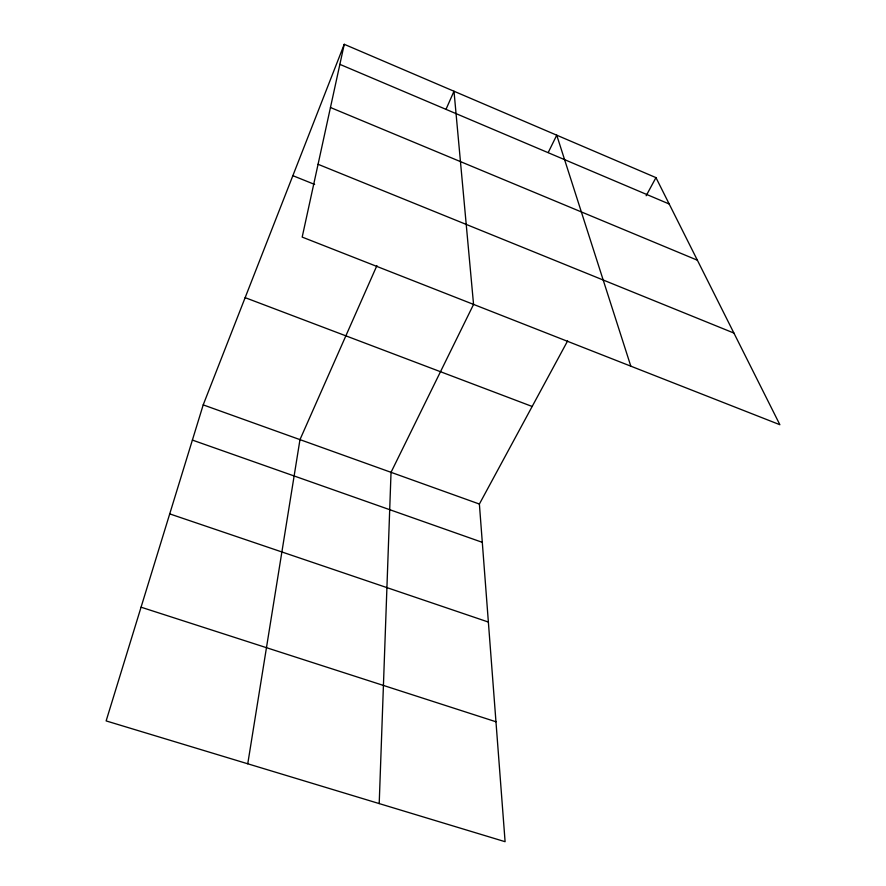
<?xml version="1.0" encoding="UTF-8"?>
<svg xmlns="http://www.w3.org/2000/svg" width="886" height="886" viewBox="0 0 886 886"><rect width="100%" height="100%" fill="white"/><g stroke="black" fill="none" stroke-linecap="round" stroke-linejoin="round"><path stroke-width="1.33" d="M379.208 803.591L391.036 472.327L473.401 304.751M247.759 763.798L299.977 439.633L376.904 265.612M344.244 44.3L302.181 237.094L779.868 424.715L655.961 177.621L344.244 44.3L203.204 404.88L106.132 720.916L505.098 841.7L479.381 504.045L567.627 340.911M446.234 108.801L453.997 91.236L473.556 304.407M548.224 152.503L556.74 135.181L630.821 366.173M646.16 195.74L655.961 177.621M141.062 607.198L495.961 721.769M169.724 513.891L488.363 622.05M192.395 440.087L482.294 542.332M203.204 404.88L479.381 504.045M245.145 297.652L532.165 406.475M292.856 175.672L314.652 184.443M318.063 164.287L733.918 333.07M330.456 107.505L697.371 260.207M339.87 64.357L669.185 204.001"/></g></svg>
